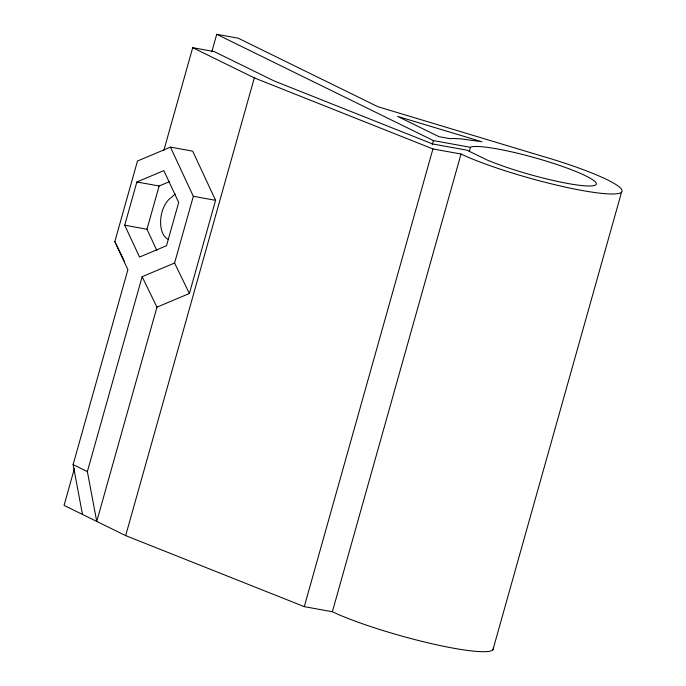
<?xml version="1.0" encoding="UTF-8"?>
<svg xmlns="http://www.w3.org/2000/svg" width="686" height="686" viewBox="0 0 686 686"><rect width="100%" height="100%" fill="white"/><g stroke="black" fill="none" stroke-linecap="round" stroke-linejoin="round"><path stroke-width="1.03" d="M82.483 514.431L73.11 464.594L127.896 269.692L114.828 241.601L137.474 161.021L170.454 147.13L192.697 151.16L215.576 200.338L189.396 293.497L156.957 307.165L96.735 521.42L87.362 471.591L142.148 276.69L174.578 263.021L193.332 196.307L170.454 147.13M124.723 225.205L136.874 181.979L163.851 170.617L178.677 202.481L166.526 245.708L139.55 257.07L124.723 225.205L146.976 229.235L156.854 250.484M74.457 468.392L64.055 505.393L125.667 535.612L304.284 606.647L332.367 611.732L339.227 614.853A92.842 12.279 15.7 0 0 439.795 645.483A92.842 12.279 15.7 0 0 493.294 647.764M163.774 150.637L192.706 47.686L214.186 51.579L273.808 80.819L432.549 143.949L467.072 150.208L486.554 159.761A66.088 8.738 15.7 0 0 583.906 185.743A66.088 8.738 15.7 0 0 561.019 165.926A66.088 8.738 15.7 0 0 471.616 146.821L470.485 147.31L433.432 140.596L216.725 34.3L211.803 51.827M146.976 229.235L159.126 186.009L169.716 181.55M125.667 535.612L254.317 77.904L192.706 47.686M432.274 144.72L433.432 140.596M304.284 606.647L432.935 148.939L254.317 77.904M332.367 611.732L461.018 154.024L432.935 148.939M469.318 151.435L470.485 147.31M492.9 649.874L621.559 192.174M175.204 194.018L170.883 197.757A22.381 12.948 -79.7 0 0 160.687 219.683A22.381 12.948 -79.7 0 0 167.941 239.234M216.725 34.3L238.196 38.193L377.883 106.707L542.695 156.331A92.842 12.279 15.7 0 1 612.769 193.992A92.842 12.279 15.7 0 1 467.878 157.145L461.018 154.024M136.874 181.979L159.126 186.009M193.332 196.307L215.576 200.338M73.11 464.594L87.362 471.591M174.578 263.021L189.396 293.497M142.148 276.69L156.957 307.165M114.828 241.601L124.543 261.606M452.589 138.469L450.05 138.692L439.006 136.694L397.571 116.371L481.924 141.762L460.718 138.821L452.589 138.469"/></g></svg>
